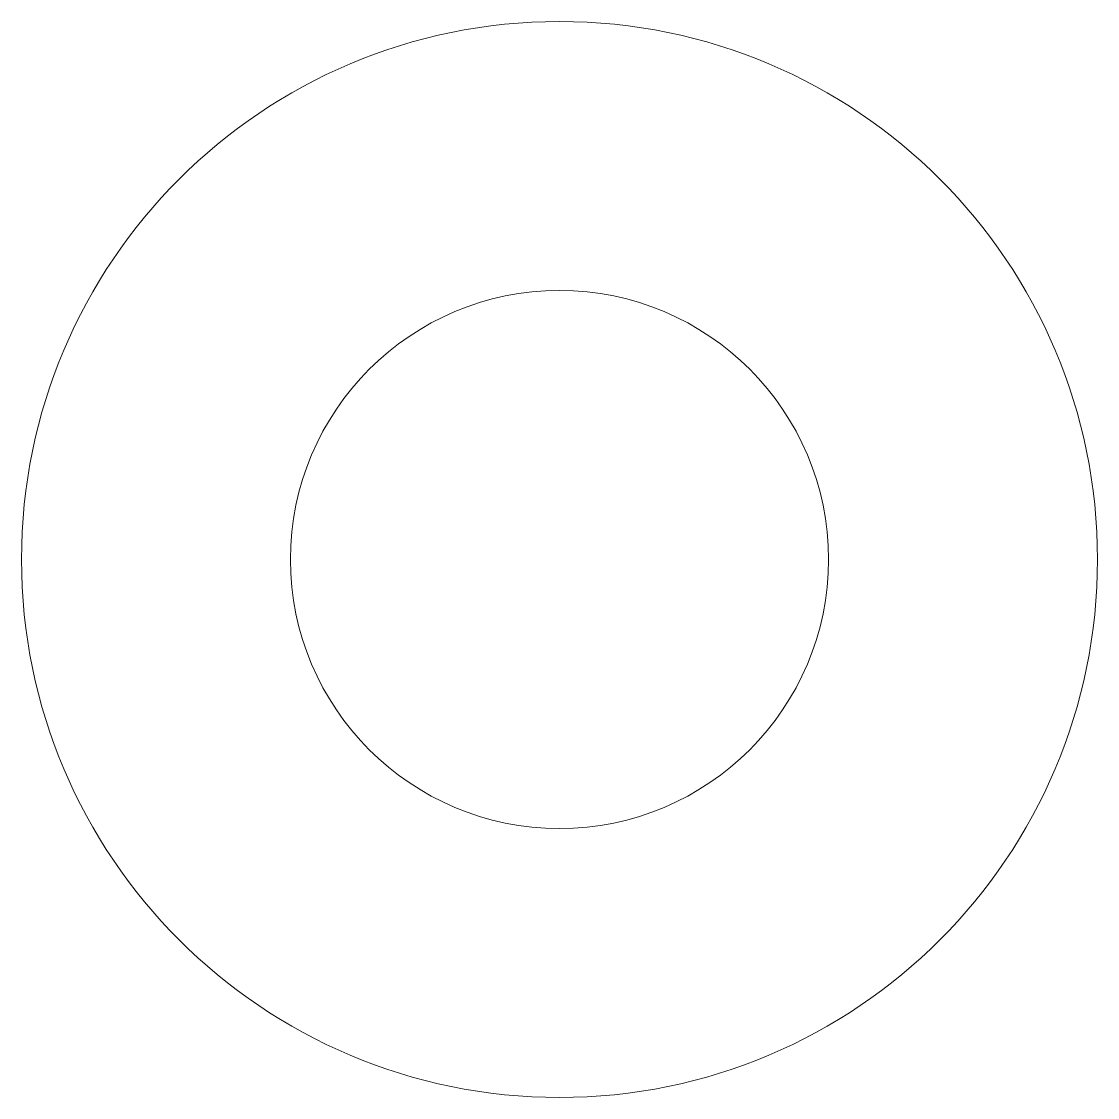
# Model space of a CAD drawing. Header units: millimetres. Extents: x -50 to 50, y -50 to 50.
import ezdxf

# ---------------------------------------------------------------- set-up
doc = ezdxf.new("R2010")
doc.units = ezdxf.units.MM
doc.layers.get('0').update_dxf_attribs({"lineweight": 0, "true_color": 0xffffff})

msp = doc.modelspace()

# ---------------------------------------------------------------- linework, layer by layer
for radius in [50, 25]:
    msp.add_circle((0, 0), radius)

doc.saveas('drawing.dxf')
